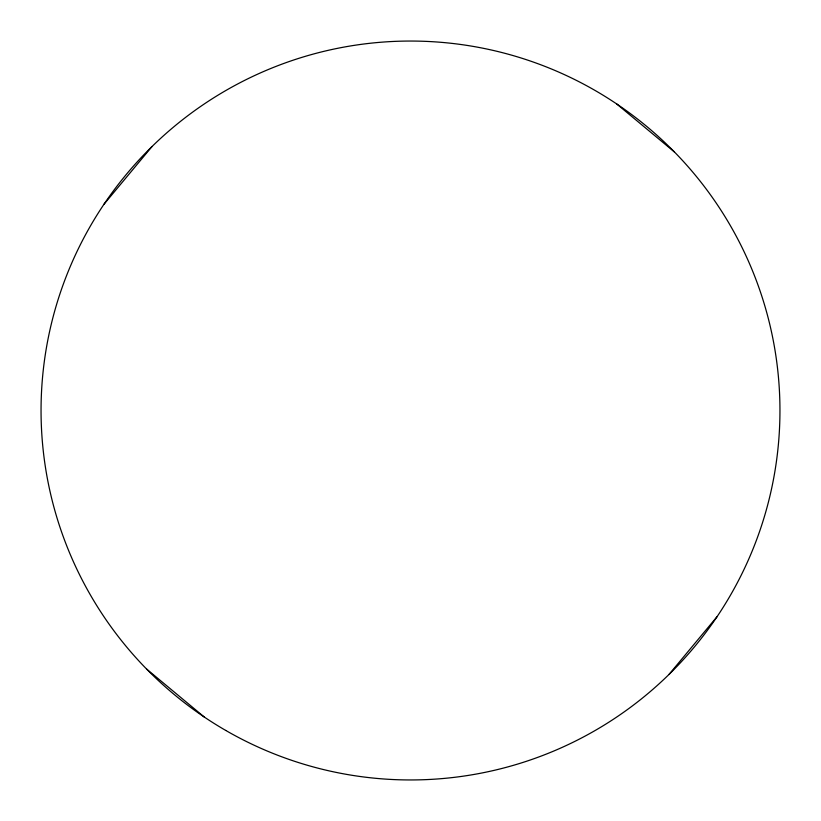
<?xml version="1.0" encoding="UTF-8"?>
<svg xmlns="http://www.w3.org/2000/svg" width="821" height="821" viewBox="0 0 821 821"><rect width="100%" height="100%" fill="white"/><g stroke="black" fill="none" stroke-linecap="round" stroke-linejoin="round"><path stroke-width="1.23" d="M103.908 204.367L151.998 146.549M669.002 674.452L717.092 616.633M616.633 103.908L674.452 151.998M146.549 669.002L204.367 717.092M225.775 730.454A369.45 369.45 0 0 0 779.95 410.5A369.45 369.45 0 0 0 225.775 90.546A369.45 369.45 0 0 0 225.775 730.454"/></g></svg>
